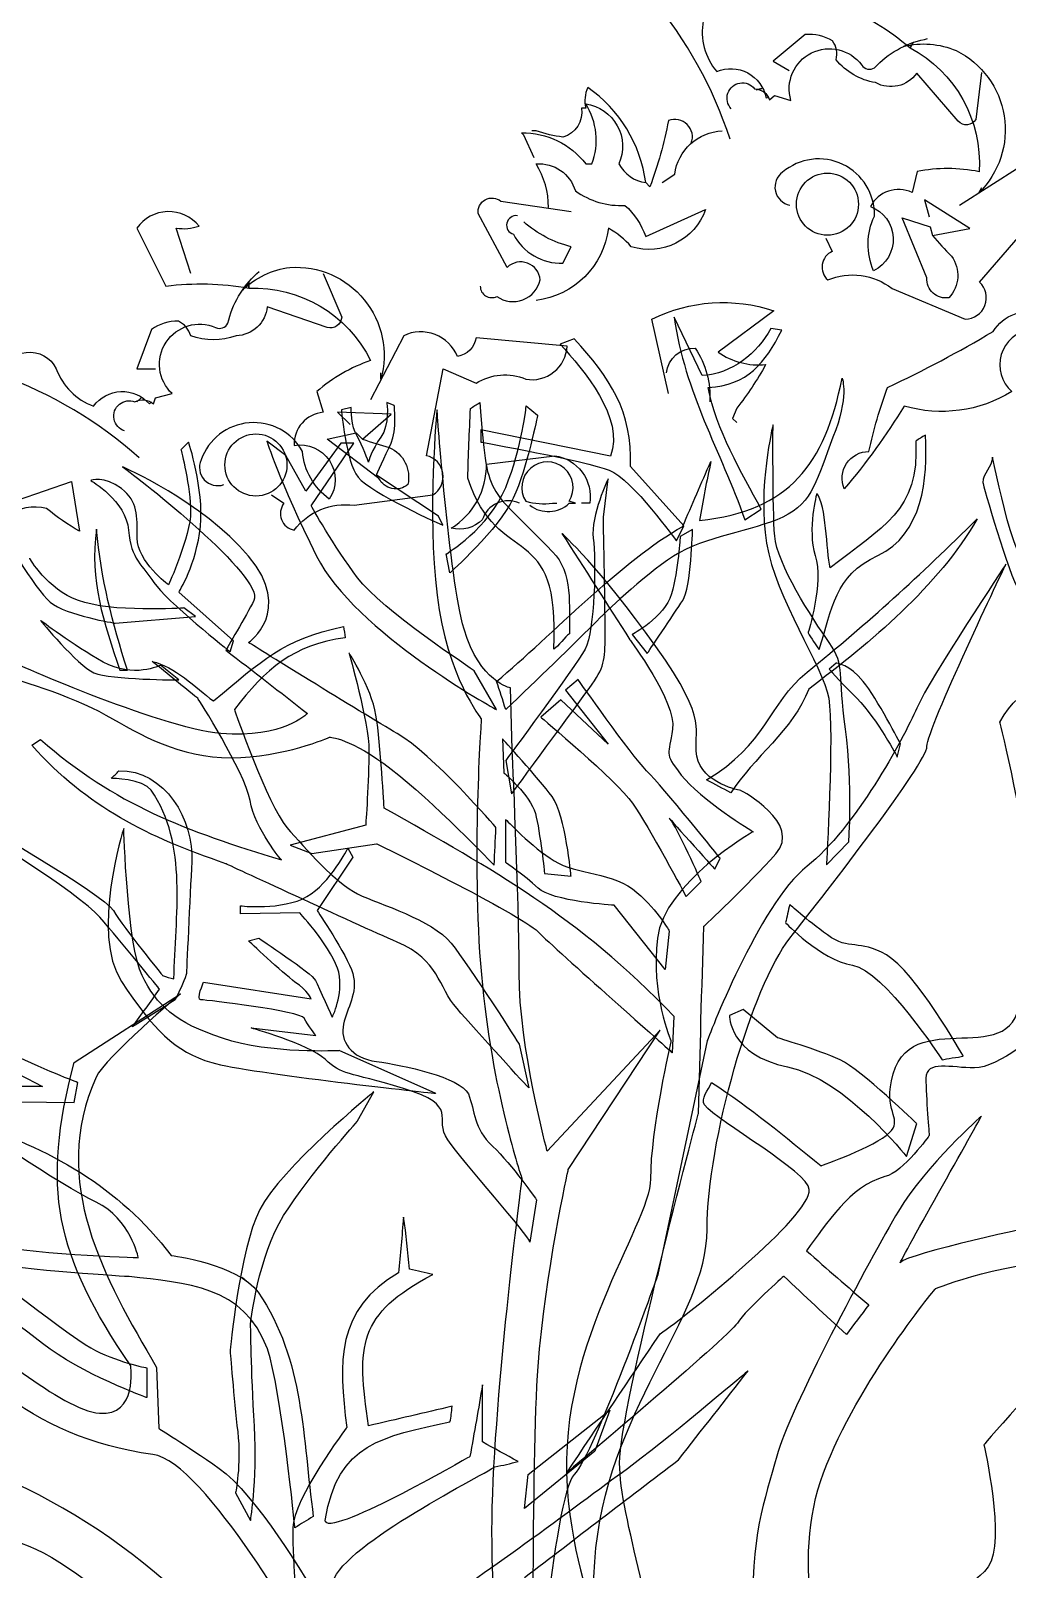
# Model space of a CAD drawing. Header units: millimetres. Extents: x 3633 to 4629, y 3430 to 3787.
# Drawn here: x 3865.04 to 3868.57, y 3467.86 to 3473.42 of the extents above; entities that cross this region are included whole.
import ezdxf

# ---------------------------------------------------------------- set-up
doc = ezdxf.new("R2010")
doc.units = ezdxf.units.MM

# ---------------------------------------------------------------- blocks, each defined once
blk = doc.blocks.new('*U290')
at = {"color": 0}
for points in [[(552.5, 2442.6), (564.2, 2495.3, 0.123093), (587.6, 2484.4, 0.499542), (525.8, 2517.7), (521.2, 2444.6, -0.074951), (600.8, 2395.6, -0.294968), (678.9, 2255.5, 0.096375), (608.8, 2255.7), (603.1, 2232, 0.398468), (556, 2216.1, -0.659393), (559.7, 2143.6, -0.217575), (560.5, 2205.3, 0.649521), (456.8, 2254.9, 0.661377), (464.9, 2217.7)], [(397.3, 2292.2, 0.094757), (308.9, 2451.8, -0.699951), (367, 2426.1, 0.222214), (382.2, 2368.6, -0.480621), (438, 2338.8), (441.2, 2339.7)], [(398.5, 2326.7, -1.044418), (425, 2349.1, -0.323349), (442, 2336.5), (447.6, 2341.4), (466.1, 2336, -0.840088), (546.2, 2376, 0.4142), (560.7, 2373, -0.154678), (617.2, 2405), (620.4, 2405.9)], [(681.8, 2367.4), (675.3, 2314.4, -0.489075), (655.3, 2312.5), (608.5, 2366.8, -0.380188), (561.7, 2356.1, -0.181808), (517.2, 2382, 0.224854), (513.3, 2403.2, 0.162277), (482.3, 2410.4), (445.9, 2380.2), (464, 2369.7)], [(604.4, 2401.6), (600.8, 2395.6), (604.4, 2401.6), (593.6, 2397.1, -0.162277), (653, 2392.3, -0.516235), (678.5, 2231.4), (682, 2237.5)], [(175.7, 2271.2), (164, 2296.9), (161.6, 2299.3, -0.240921), (234.1, 2264.2), (241.1, 2264.2, 0.236053), (234.1, 2332, -0.5), (271.5, 2264.2, 0.236053), (301.9, 2243.1, 0.211075), (236.4, 2350.7, 0.162277), (234.1, 2327.3), (229.4, 2327.3, -0.383194), (208.4, 2294.6, -0.056625), (178, 2301.6), (173.3, 2301.6)], [(353.4, 2287.6, 0.651581), (327.6, 2313.3, -0.045349), (306.6, 2238.5), (301.9, 2243.1)], [(844.4, 1978.9), (736.8, 2077.1, 0.636124), (715.8, 2007, -0.212875), (594.2, 1990.6, -0.040161), (526.4, 1897.1, -0.538727), (554.4, 1939.2, -0.038391), (575.5, 2011.7, 0.023422), (694.7, 2074.8, -0.778931), (783.6, 2046.7), (816.3, 2016.3, -0.14267), (821, 2147.3), (844.4, 2137.9), (778.9, 2196.4, -0.349304), (821, 2219.8), (809.3, 2268.9), (912.2, 2245.5, -0.186783), (954.3, 2264.2), (923.9, 2325), (888.8, 2318), (874.8, 2259.5)], [(320.6, 2243.1), (334.7, 2252.5, -0.365204), (388.4, 2301.6)], [(192, 2215.1, 0.143021), (178, 2264.2, -0.358047), (222.4, 2233.8, 0.172546), (278.5, 2217.4, -0.123093), (301.9, 2182.4), (369.7, 2212.8, -0.40274), (285.6, 2170.7, 0.082748), (259.8, 2191.7, -0.343094), (178, 2109.9)], [(505.5, 2180.5), (512.9, 2165.4, 0.54657), (507.8, 2133.2, -0.272095), (580.5, 2123.4), (663.2, 2088.8, 0.677032), (679.4, 2130.8), (745, 2206.2), (769.1, 2173.3, -0.248367), (819.9, 2149.1, 0.452606), (879.2, 2157.9), (795, 2217.7, -0.333328), (766.2, 2210.1, 0.430618), (725.4, 2260.9), (656.6, 2217.1)], [(114.9, 2126.2, 0.566177), (133.6, 2114.5, 0.534058), (182.7, 2133.3, 0.630219), (145.3, 2147.3), (112.5, 2208.1, -0.679398), (138.2, 2222.1), (217.7, 2210.4)], [(-212.5, 2140.3), (-228.9, 2191.7, 0.123093), (-203.1, 2194, 0.499542), (-273.3, 2191.7), (-240.6, 2126.2, -0.074951), (-147, 2123.9, -0.294968), (-9.1, 2042.1, 0.096375), (-69.9, 2007), (-62.8, 1983.6, 0.398468), (-95.6, 1946.2, -0.659393), (-55.8, 1885.4, -0.217575), (-86.2, 1939.2, 0.649521), (-200.8, 1929.8, 0.661377), (-175.1, 1901.8)], [(156.9, 2205.7, 0.926025), (152.3, 2184.7, 0.286789), (208.4, 2152), (217.7, 2170.7, -0.120178), (164, 2198.7)], [(626.2, 2183.4, 0.021729), (647.8, 2160, -0.356949), (644.8, 2113, -0.482147), (620, 2135.6), (591.8, 2203.4), (623.6, 2193), (626.2, 2183.4)], [(-287.3, 1962.6, -1.044418), (-275.6, 1995.3, -0.323349), (-254.6, 1993), (-252.2, 2000), (-233.5, 2004.6, -0.840088), (-184.4, 2079.5, 0.4142), (-170.4, 2084.1, -0.154678), (-137.7, 2140.3), (-135.3, 2142.6)], [(-62.8, 2140.3), (-41.8, 2091.2, -0.489075), (-58.2, 2079.5), (-126, 2102.9, -0.380188), (-161.1, 2070.1, -0.181808), (-212.5, 2070.1, 0.224854), (-226.5, 2086.5, 0.162277), (-256.9, 2077.1), (-273.3, 2032.7), (-252.2, 2032.7)], [(-147, 2130.9), (-147, 2123.9), (-147, 2130.9), (-154, 2121.6, -0.162277), (-100.3, 2147.3, -0.516235), (2.6, 2021), (2.6, 2028)], [(327.6, 2004.6), (308.9, 2088.8, -0.198578), (446.9, 2098.2), (383.8, 2051.4, 0.173447), (437.5, 2037.4, -0.044205), (404.8, 1988.3), (400.1, 1976.6), (404.8, 1971.9)], [(-121.3, 1890.1), (-107.3, 1880.7, 0.54657), (-95.6, 1850.3, -0.272095), (-27.8, 1878.4), (61.1, 1890.1, 0.677032), (54.1, 1934.5), (72.8, 2032.7), (110.2, 2016.3, -0.248367), (166.3, 2021, 0.452606), (213.1, 2058.4), (110.2, 2067.8, -0.333328), (89.1, 2046.7, 0.430618), (28.3, 2070.1), (-9.1, 1997.6)], [(325.3, 2028, -0.388977), (358, 2056.1, -0.162277), (374.4, 1995.3)], [(-270.9, 1932.2, 0.094757), (-427.6, 2025.7, -0.699951), (-364.5, 2032.7, 0.222214), (-322.4, 1990.6, -0.480621), (-259.3, 1993), (-256.9, 1995.3)], [(-18.4, 1953.2, 0.021729), (12, 1943.9, -0.356949), (33, 1901.8, -0.482147), (0.3, 1908.8), (-58.2, 1953.2), (-25.4, 1960.2), (-18.4, 1953.2)], [(-632.7, 1662), (-679.5, 1685.4, -0.357925), (-607, 1750.9, -0.02861), (-548.6, 1846.7, -0.284912), (-459.7, 1858.4, -0.072906), (-459.7, 1923.9, -0.350769), (-434, 1933.2), (-408.3, 1884.1), (-347.5, 1905.2), (-338.1, 1849.1, -0.042465), (-375.5, 1874.8, 0.482147), (-441, 1825.7), (-452.7, 1814)], [(159.3, 1880.7, 0.453766), (117.2, 1862, -0.265564), (82.1, 1852.7, 0.264557), (121.9, 1925.1), (199, 1934.5, -0.415939), (238.8, 1880.7), (229.4, 1880.7)], [(171, 1878.4, 0.366302), (215.4, 1880.7), (222.4, 1880.7), (215.4, 1883.1, 1.810471), (166.3, 1883.1, 0.099014), (196.7, 1880.7), (201.4, 1880.7)]]:
    blk.add_lwpolyline(points, format="xyb", dxfattribs=at)
for points in [[(433.4, 2349.6), (427, 2347.9), (433.4, 2349.6)], [(626.2, 2183.4), (668.6, 2191.2), (617.2, 2223.8), (622.3, 2204.6)], [(-268.6, 2000), (-273.3, 1995.3), (-268.6, 2000)], [(-18.4, 1953.2), (14.3, 1981.3), (-46.5, 1983.6), (-32.4, 1969.6)]]:
    blk.add_lwpolyline(points, dxfattribs=at)
for centre in [(507.4, 2218.7), (-138.8, 1924)]:
    blk.add_circle(centre, 35.1, dxfattribs=at)
for points in [[(365.9, 2025), (365.9, 2025), (334.1, 2091), (334.1, 2091)], [(334.1, 2091), (346.4, 2005.5), (386.1, 1940.7), (414.2, 1861.9)], [(443.5, 2078.2), (428.2, 2050.1), (399.5, 2026.9), (365.9, 2025)], [(372.6, 2011.6), (417.2, 2014), (436.8, 2039.1), (455.7, 2076.3)], [(455.7, 2076.3), (455.7, 2076.3), (443.5, 2078.2), (443.5, 2078.2)], [(221.1, 2066.6), (221.1, 2066.6), (205.3, 2060.5), (205.3, 2060.5)], [(205.3, 2060.5), (231.5, 2031.1), (278.6, 1977.4), (262.1, 1934)], [(284.7, 1922.4), (287.1, 1984.7), (261.5, 2022.6), (221.1, 2066.6)], [(362.9, 1861.3), (465.5, 1872.3), (504, 1924.9), (524.1, 2022)], [(524.1, 2022), (524.1, 2022), (532.1, 2000.6), (513.7, 1955.4)], [(432.5, 1874.1), (410.5, 1914.5), (381.2, 1965.2), (372.6, 2011.6)], [(-31.2, 1989), (-31.2, 1989), (-42.1, 1986.5), (-42.1, 1986.5)], [(-42.1, 1986.5), (-42.1, 1986.5), (-37.3, 1927.9), (-23.2, 1910.2)], [(-24.4, 1956.6), (-31.2, 1967), (-31.2, 1989), (-31.2, 1989)], [(17.7, 1991.4), (17.7, 1991.4), (9.2, 1994.5), (9.2, 1994.5)], [(14.1, 1948.7), (20.8, 1963.3), (17.7, 1991.4), (17.7, 1991.4)], [(96.5, 1738.5), (79.4, 1798.4), (66, 1986.5), (66, 1986.5)], [(100.8, 1909), (101.4, 1935.2), (102.6, 1961.5), (103.8, 1987.8)], [(103.8, 1987.8), (106.9, 1990.2), (110.6, 1992), (114.2, 1994.5)], [(114.2, 1994.5), (123.4, 1882.1), (121, 1904.1), (196.7, 1825.9)], [(143.6, 1898.6), (162.5, 1945), (166.8, 1990.8), (166.8, 1990.8)], [(166.8, 1990.8), (166.8, 1990.8), (179.6, 1980.4), (179.6, 1980.4)], [(447.8, 1843.6), (445.3, 1875.4), (445.9, 1969.4), (445.9, 1969.4)], [(-215, 1949.9), (-215, 1949.9), (-223.6, 1941.3), (-223.6, 1941.3)], [(-105.1, 1934.6), (-105.1, 1934.6), (-126.5, 1951.1), (-126.5, 1951.1)], [(-126.5, 1951.1), (-126.5, 1951.1), (-113, 1907.7), (-70.3, 1821)], [(-42.8, 1948.7), (-42.8, 1948.7), (-82.5, 1894.3), (-82.5, 1894.3)], [(-76.4, 1877.8), (-76.4, 1877.8), (-28.1, 1948.7), (-28.1, 1948.7)], [(-28.1, 1948.7), (-28.1, 1948.7), (-42.8, 1948.7), (-42.8, 1948.7)], [(-11.6, 1927.3), (-11.6, 1927.3), (-18.3, 1946.2), (-24.4, 1956.6)], [(-2.4, 1912.6), (-2.4, 1912.6), (7.3, 1934.6), (14.1, 1948.7)], [(115.5, 1963.9), (115.5, 1963.9), (115.5, 1949.9), (115.5, 1949.9)], [(262.1, 1934), (262.1, 1934), (115.5, 1963.9), (115.5, 1963.9)], [(513.7, 1955.4), (495.4, 1909.6), (492.4, 1881.5), (456.9, 1865)], [(607.2, 1951.1), (612.1, 1871.7), (569.3, 1854.6), (510.7, 1807.6)], [(564.4, 1821.6), (615.1, 1845.4), (621.3, 1909), (618.2, 1957.8)], [(618.2, 1957.8), (613.9, 1955.4), (610.9, 1953), (607.2, 1951.1)], [(-82.5, 1894.3), (-82.5, 1894.3), (-105.1, 1934.6), (-105.1, 1934.6)], [(693.9, 1932.8), (693.9, 1921.2), (683, 1914.5), (683, 1904.1)], [(776.4, 1764.2), (717.8, 1789.2), (708, 1877.8), (693.9, 1932.8)], [(-289.6, 1921.8), (-270, 1908.4), (-128.3, 1796.6), (-141.1, 1770.9)], [(-147.2, 1821), (-199.8, 1883.3), (-289.6, 1921.8), (-289.6, 1921.8)], [(67.8, 1866.2), (67.8, 1866.2), (-2.4, 1912.6), (-2.4, 1912.6)], [(345.1, 1855.2), (345.1, 1855.2), (284.7, 1922.4), (284.7, 1922.4)], [(343.9, 1854.6), (354.3, 1879), (364.7, 1903.5), (375.7, 1927.9)], [(375.7, 1927.9), (370.8, 1905.9), (366.5, 1883.3), (362.9, 1861.3)], [(-290.8, 1897.4), (-310.3, 1912), (-325.6, 1906.5), (-325.6, 1906.5)], [(-23.2, 1910.2), (-8.6, 1891.9), (72.7, 1855.8), (72.7, 1855.8)], [(76.4, 1823.4), (76.4, 1823.4), (125.2, 1852.8), (143.6, 1898.6)], [(197.9, 1715.9), (205.9, 1863.8), (135.6, 1804.5), (100.8, 1909)], [(259.6, 1908.4), (259.6, 1908.4), (239.5, 1866.8), (242.5, 1841.2)], [(254.1, 1865), (254.1, 1865), (259.6, 1908.4), (259.6, 1908.4)], [(683, 1904.1), (683, 1904.1), (712.9, 1797.2), (723.9, 1783.1)], [(495.4, 1891.9), (495.4, 1891.9), (484.4, 1851.5), (493.6, 1821.6)], [(510.7, 1807.6), (505.8, 1827.7), (506.4, 1879), (495.4, 1891.9)], [(-23.8, 1796.6), (-50.7, 1832), (-76.4, 1877.8), (-76.4, 1877.8)], [(72.7, 1855.8), (72.7, 1855.8), (67.8, 1866.2), (67.8, 1866.2)], [(414.2, 1861.9), (414.2, 1861.9), (432.5, 1874.1), (432.5, 1874.1)], [(484.4, 1689.7), (554.1, 1746.5), (611.5, 1798.4), (676.8, 1863.2)], [(676.8, 1863.2), (632.3, 1786.2), (556.5, 1723.9), (486.3, 1670.7)], [(-427.6, 1850.3), (-427.6, 1850.3), (-389.1, 1783.7), (-371.4, 1769.1)], [(-318.9, 1851.5), (-327.4, 1793.5), (-310.9, 1746.5), (-292.6, 1692.1)], [(-284.1, 1692.1), (-301.2, 1745.9), (-314, 1795.3), (-318.9, 1851.5)], [(133.2, 1679.3), (195.5, 1731.2), (276.1, 1817.3), (343.9, 1854.6)], [(207.1, 1846.7), (232.7, 1807), (258.4, 1766.6), (284.1, 1726.3)], [(336.6, 1838.1), (336.6, 1838.1), (345.1, 1855.2), (345.1, 1855.2)], [(354.9, 1850.9), (354.9, 1850.9), (340.9, 1843), (340.9, 1843)], [(343.9, 1770.9), (353.1, 1785), (354.9, 1850.9), (354.9, 1850.9)], [(509.5, 1723.3), (489.9, 1750.8), (450.2, 1812.5), (447.8, 1843.6)], [(196.7, 1825.9), (219.3, 1803.3), (215.6, 1763.6), (215.6, 1733)], [(242.5, 1841.2), (246.2, 1816.7), (244.3, 1736.7), (233.4, 1715.9)], [(340.9, 1843), (340.9, 1843), (339, 1805.7), (331.1, 1778.2)], [(-339.6, 1770.9), (-375.1, 1783.7), (-394.6, 1818.6), (-394.6, 1818.6)], [(-147.2, 1723.3), (-147.2, 1723.3), (-95.3, 1758.7), (-147.2, 1821)], [(-70.3, 1821), (-26.9, 1734.9), (133.2, 1647.5), (133.2, 1647.5)], [(80.6, 1802.1), (80.6, 1802.1), (76.4, 1823.4), (76.4, 1823.4)], [(493.6, 1821.6), (503.4, 1791.1), (485.6, 1734.3), (485.6, 1734.3)], [(497.9, 1715.3), (513.7, 1762.4), (514.4, 1798.4), (564.4, 1821.6)], [(709.2, 1811.8), (709.2, 1811.8), (624.3, 1684.2), (608.4, 1649.3)], [(-254.1, 1791.1), (-241.3, 1771.5), (-168, 1712.9), (-168, 1712.9)], [(108.1, 1691.5), (108.1, 1691.5), (3.1, 1760.5), (-23.8, 1796.6)], [(-164.3, 1725.1), (-164.3, 1725.1), (-226, 1780.1), (-226, 1780.1)], [(331.1, 1778.2), (323.2, 1751.4), (286.5, 1732.4), (286.5, 1732.4)], [(-371.4, 1769.1), (-353.1, 1753.8), (-298.1, 1745.3), (-298.1, 1745.3)], [(-220.5, 1762.4), (-220.5, 1762.4), (-303.6, 1756.9), (-339.6, 1770.9)], [(-207.1, 1752.6), (-207.1, 1752.6), (-220.5, 1762.4), (-220.5, 1762.4)], [(-141.1, 1770.9), (-149.1, 1754.4), (-172.9, 1714.7), (-172.9, 1714.7)], [(303.6, 1711), (303.6, 1711), (334.1, 1756.3), (343.9, 1770.9)], [(-382.4, 1748.3), (-382.4, 1748.3), (-340.9, 1697.6), (-321.9, 1689.1)], [(-298.1, 1745.3), (-298.1, 1745.3), (-207.1, 1752.6), (-207.1, 1752.6)], [(-186.9, 1657.3), (-130.7, 1703.7), (-110, 1725.7), (-39.7, 1741.6)], [(-39.7, 1741.6), (-39.1, 1737.3), (-38.5, 1733), (-37.9, 1728.8)], [(251.7, 1752.6), (216.2, 1717.2), (180.2, 1682.3), (143.6, 1647.5)], [(-168, 1712.9), (-168, 1712.9), (-164.3, 1725.1), (-164.3, 1725.1)], [(-37.9, 1728.8), (-95.9, 1720.8), (-128.3, 1693.9), (-163.1, 1647.5)], [(20.8, 1620.6), (-18.3, 1643.2), (-147.2, 1723.3), (-147.2, 1723.3)], [(149.1, 1672), (149.1, 1672), (114.8, 1678.1), (96.5, 1738.5)], [(215.6, 1733), (210.8, 1730.6), (203.4, 1718.4), (197.9, 1715.9)], [(284.1, 1726.3), (284.1, 1726.3), (336.6, 1656.1), (332.3, 1625.5)], [(286.5, 1732.4), (286.5, 1732.4), (303.6, 1711), (303.6, 1711)], [(485.6, 1734.3), (488.7, 1728.8), (494.8, 1720.2), (497.9, 1715.3)], [(527.8, 1625.5), (518.6, 1689.7), (528.4, 1695.2), (509.5, 1723.3)], [(-172.9, 1714.7), (-141.7, 1690.9), (-111.2, 1667.1), (-80.6, 1643.2)], [(-3.1, 1641.4), (-8.6, 1673.2), (-33.6, 1711.7), (-33.6, 1711.7)], [(233.4, 1715.9), (221.7, 1694.6), (143.6, 1590.1), (143.6, 1590.1)], [(-321.9, 1689.1), (-302.4, 1681.1), (-226, 1681.1), (-226, 1681.1)], [(-292.6, 1692.1), (-289.6, 1692.1), (-286.5, 1692.1), (-284.1, 1692.1)], [(-256, 1701.9), (-230.9, 1696.4), (-207.1, 1672.6), (-186.9, 1657.3)], [(-204.6, 1660.3), (-221.7, 1673.8), (-238.2, 1687.8), (-256, 1701.9)], [(-226, 1681.1), (-226, 1681.1), (-246.8, 1697.6), (-246.8, 1697.6)], [(133.2, 1647.5), (133.2, 1647.5), (108.1, 1691.5), (108.1, 1691.5)], [(370.8, 1568.1), (438, 1607.8), (441, 1654.2), (484.4, 1689.7)], [(517.4, 1700.1), (517.4, 1700.1), (509.5, 1693.3), (509.5, 1693.3)], [(548, 1679.3), (532.7, 1698.8), (517.4, 1700.1), (517.4, 1700.1)], [(702.5, 1633.5), (726.3, 1678.7), (764.2, 1679.3), (811.2, 1697)], [(143.6, 1647.5), (140.5, 1658.5), (136.8, 1668.9), (133.2, 1679.3)], [(150.9, 1602.3), (150.9, 1602.3), (149.1, 1672), (149.1, 1672)], [(150.3, 1552.2), (150.3, 1552.2), (226.6, 1655.5), (241.3, 1676.2)], [(225.4, 1681.7), (225.4, 1681.7), (211.4, 1669.5), (211.4, 1669.5)], [(211.4, 1669.5), (211.4, 1669.5), (259.6, 1608.4), (259.6, 1608.4)], [(486.3, 1670.7), (469.1, 1624.9), (423.3, 1593.1), (398.3, 1553.4)], [(590.1, 1609), (590.1, 1609), (563.2, 1660.3), (548, 1679.3)], [(-145.4, 1544.9), (-152.1, 1578.5), (-204.6, 1660.3), (-204.6, 1660.3)], [(205.9, 1658.5), (205.9, 1658.5), (183.3, 1639), (183.3, 1639)], [(259.6, 1608.4), (259.6, 1608.4), (205.9, 1658.5), (205.9, 1658.5)], [(508.9, 1660.3), (515, 1622.5), (506.4, 1472.2), (506.4, 1472.2)], [(-163.1, 1647.5), (-163.1, 1647.5), (-125.8, 1540), (-103.8, 1514.3)], [(6.1, 1536.3), (6.1, 1536.3), (2.4, 1608.4), (-3.1, 1641.4)], [(183.3, 1639), (183.3, 1639), (268.8, 1567.5), (287.1, 1541.8)], [(608.4, 1649.3), (593.2, 1613.9), (538.2, 1513.1), (484.4, 1470.4)], [(132.6, 1514.3), (132.6, 1514.3), (60.5, 1598), (20.8, 1620.6)], [(332.3, 1625.5), (328.6, 1595), (321.3, 1600.5), (342.1, 1573.6)], [(531.5, 1497.9), (531.5, 1497.9), (536.3, 1560.8), (527.8, 1625.5)], [(-392.2, 1607.2), (-392.2, 1607.2), (-382.4, 1613.9), (-382.4, 1613.9)], [(-172.9, 1473.4), (-260.8, 1503.4), (-329.3, 1536.9), (-392.2, 1607.2)], [(-382.4, 1613.9), (-298.7, 1540), (-216.9, 1510.1), (-110, 1477.7)], [(-55.6, 1616.4), (-55.6, 1616.4), (-31.8, 1615.8), (14.1, 1580.3)], [(139.9, 1614.5), (139.9, 1614.5), (141.7, 1576), (141.7, 1576)], [(196.1, 1549.2), (180.8, 1569.9), (139.9, 1614.5), (139.9, 1614.5)], [(586.4, 1593.8), (586.4, 1593.8), (590.1, 1609), (590.1, 1609)], [(143.6, 1590.1), (143.6, 1590.1), (150.3, 1552.2), (150.3, 1552.2)], [(409.9, 1555.9), (409.9, 1555.9), (365.3, 1563.8), (359.8, 1595)], [(-302.4, 1569.9), (-299.3, 1572.4), (-296.3, 1575.4), (-293.8, 1578.5)], [(-257.2, 1556.5), (-266.3, 1569.3), (-302.4, 1569.9), (-302.4, 1569.9)], [(-293.8, 1578.5), (-241.9, 1579.7), (-208.3, 1522.3), (-211.4, 1475.3)], [(14.1, 1580.3), (59.9, 1545.5), (130.7, 1471.6), (130.7, 1471.6)], [(141.7, 1576), (141.7, 1576), (171, 1551), (177.2, 1530.2)], [(342.1, 1573.6), (363.5, 1546.1), (423.3, 1509.5), (423.3, 1509.5)], [(398.3, 1553.4), (389.1, 1558.3), (380, 1563.2), (370.8, 1568.1)], [(-665.2, 1563.2), (-607.2, 1348.8), (-572.4, 1320.1), (-380, 1221.7)], [(-231.5, 1343.3), (-230.3, 1412.9), (-215, 1496), (-257.2, 1556.5)], [(217.5, 1459.4), (217.5, 1459.4), (211.4, 1527.8), (196.1, 1549.2)], [(449, 1484.4), (479.5, 1519.2), (409.9, 1555.9), (409.9, 1555.9)], [(-110, 1477.7), (-110, 1477.7), (-139.3, 1511.3), (-145.4, 1544.9)], [(334.1, 1300.5), (223.6, 1416), (131.3, 1464.9), (6.1, 1536.3)], [(177.2, 1530.2), (182.7, 1508.8), (187.5, 1462.4), (187.5, 1462.4)], [(287.1, 1541.8), (305.4, 1515.6), (347.6, 1436.2), (347.6, 1436.2)], [(329.3, 1524.1), (321.3, 1532.7), (380, 1467.3), (380, 1467.3)], [(-452.7, 1519.8), (-452.7, 1519.8), (-312.8, 1439.8), (-299.9, 1420.3)], [(-288.3, 1513.1), (-288.3, 1513.1), (-326.2, 1394.6), (-290.8, 1340.2)], [(-267.6, 1347), (-284.1, 1380), (-288.3, 1513.1), (-288.3, 1513.1)], [(-103.8, 1514.3), (-81.9, 1489.3), (-48.9, 1452), (-23.8, 1439.2)], [(-14.7, 1516.8), (-14.7, 1516.8), (-100.2, 1494.2), (-100.2, 1494.2)], [(130.7, 1471.6), (131.3, 1485.6), (131.9, 1499.7), (132.6, 1514.3)], [(143.6, 1474.6), (143.6, 1474.6), (143.6, 1523.5), (143.6, 1523.5)], [(143.6, 1523.5), (143.6, 1523.5), (173.5, 1491.7), (198.5, 1476.5)], [(364.7, 1453.3), (364.7, 1453.3), (337.2, 1515), (329.3, 1524.1)], [(-75.7, 1485), (-75.7, 1485), (-2.4, 1496), (-2.4, 1496)], [(423.3, 1509.5), (423.3, 1509.5), (322.5, 1451.4), (315.2, 1389.1)], [(506.4, 1472.2), (506.4, 1472.2), (531.5, 1497.9), (531.5, 1497.9)], [(-100.2, 1494.2), (-100.2, 1494.2), (-75.7, 1485), (-75.7, 1485)], [(-81.2, 1436.2), (-54.4, 1451.4), (-34.8, 1491.1), (-34.8, 1491.1)], [(-29.3, 1480.7), (-29.3, 1480.7), (-69.6, 1420.3), (-69.6, 1420.3)], [(-34.8, 1491.1), (-34.8, 1491.1), (-29.3, 1480.7), (-29.3, 1480.7)], [(367.7, 1402.6), (367.7, 1402.6), (417.8, 1449.6), (449, 1484.4)], [(380, 1467.3), (380, 1467.3), (386.1, 1479.5), (386.1, 1479.5)], [(-211.4, 1475.3), (-213.2, 1438.6), (-217.5, 1348.2), (-217.5, 1348.2)], [(20.8, 1384.8), (-26.9, 1405.6), (-172.9, 1473.4), (-172.9, 1473.4)], [(180.2, 1445.9), (164.3, 1460.6), (143.6, 1474.6), (143.6, 1474.6)], [(187.5, 1462.4), (187.5, 1462.4), (217.5, 1459.4), (217.5, 1459.4)], [(198.5, 1476.5), (223, 1461.2), (266.3, 1463.6), (292, 1441)], [(484.4, 1470.4), (430.1, 1428.2), (371.4, 1273.1), (371.4, 1273.1)], [(266.3, 1426.4), (266.3, 1426.4), (195.5, 1430.7), (180.2, 1445.9)], [(347.6, 1436.2), (347.6, 1436.2), (364.7, 1453.3), (364.7, 1453.3)], [(-156.4, 1425.8), (-156.4, 1425.8), (-108.7, 1420.3), (-81.2, 1436.2)], [(-23.8, 1439.2), (1.8, 1427), (59.9, 1410.5), (81.9, 1383.6)], [(323.8, 1353.7), (323.8, 1353.7), (266.3, 1426.4), (266.3, 1426.4)], [(292, 1441), (317, 1419.1), (328.6, 1397.1), (328.6, 1397.1)], [(464.9, 1427), (463, 1420.3), (461.8, 1412.9), (460, 1406.8)], [(507.6, 1392.8), (483.2, 1410.5), (464.9, 1427), (464.9, 1427)], [(-299.9, 1420.3), (-287.7, 1400.1), (-244.3, 1347), (-244.3, 1347)], [(-156.4, 1416.6), (-156.4, 1416.6), (-156.4, 1425.8), (-156.4, 1425.8)], [(-89.2, 1417.8), (-89.2, 1417.8), (-156.4, 1416.6), (-156.4, 1416.6)], [(-45.2, 1350.6), (-50.7, 1375.7), (-89.2, 1417.8), (-89.2, 1417.8)], [(-69.6, 1420.3), (-69.6, 1420.3), (-36, 1370.8), (-29.3, 1349.4)], [(328.6, 1397.1), (328.6, 1397.1), (323.8, 1353.7), (323.8, 1353.7)], [(361.6, 1191.2), (363.5, 1261.4), (365.3, 1331.7), (367.7, 1402.6)], [(460, 1406.8), (460, 1406.8), (499.1, 1365.3), (535.7, 1358.6)], [(574.2, 1370.2), (542.5, 1388.5), (532.7, 1374.5), (507.6, 1392.8)], [(-147.2, 1386.1), (-147.2, 1386.1), (-135.6, 1389.1), (-135.6, 1389.1)], [(-94.7, 1339.6), (-108.7, 1350), (-147.2, 1386.1), (-147.2, 1386.1)], [(88.6, 1309.7), (66.6, 1334.8), (69, 1364.1), (20.8, 1384.8)], [(81.9, 1383.6), (103.8, 1356.1), (158.8, 1269.4), (158.8, 1269.4)], [(315.2, 1389.1), (307.3, 1327.4), (330.5, 1273.1), (330.5, 1273.1)], [(535.7, 1358.6), (571.8, 1352.5), (637.1, 1251.7), (637.1, 1251.7)], [(661, 1255.9), (661, 1255.9), (606, 1352.5), (574.2, 1370.2)], [(-290.8, 1340.2), (-255.3, 1286.5), (-230.3, 1260.8), (-188.8, 1248.6)], [(-176.5, 1276.1), (-230.3, 1293.8), (-251.1, 1313.4), (-267.6, 1347)], [(-244.3, 1347), (-240.1, 1345.1), (-235.8, 1344.5), (-231.5, 1343.3)], [(-217.5, 1348.2), (-221.1, 1338.4), (-225.4, 1328.6), (-230.3, 1319.5)], [(-197.9, 1339.6), (-197.9, 1339.6), (-76.4, 1320.7), (-76.4, 1320.7)], [(-76.4, 1320.7), (-76.4, 1320.7), (-80, 1329.9), (-94.7, 1339.6)], [(-52.5, 1299.9), (-52.5, 1299.9), (-39.7, 1325), (-45.2, 1350.6)], [(-29.3, 1349.4), (-23.2, 1326.8), (-36, 1310.3), (-39.7, 1292)], [(-344.5, 1248.6), (-344.5, 1248.6), (-224.2, 1326.2), (-224.2, 1326.2)], [(-224.2, 1326.2), (-224.2, 1326.2), (-309.1, 1254.7), (-319.5, 1232.1)], [(-278.6, 1288.9), (-268.2, 1303), (-257.8, 1317), (-248, 1331.7)], [(-230.3, 1319.5), (-246.2, 1309.1), (-262.1, 1298.7), (-278.6, 1288.9)], [(169.8, 1219.9), (169.8, 1219.9), (110, 1284.7), (88.6, 1309.7)], [(412.3, 1308.5), (412.3, 1308.5), (396.5, 1301.8), (396.5, 1301.8)], [(450.8, 1276.7), (450.8, 1276.7), (412.3, 1308.5), (412.3, 1308.5)], [(-144.2, 1287.7), (-144.2, 1287.7), (-70.9, 1279.2), (-70.9, 1279.2)], [(-60.5, 1252.3), (-80, 1270), (-144.2, 1287.7), (-144.2, 1287.7)], [(-70.9, 1279.2), (-70.9, 1279.2), (-80, 1290.8), (-84.3, 1298.7)], [(-39.7, 1292), (-44, 1273.7), (-31.8, 1253.5), (-2.4, 1249.8)], [(332.3, 1259.6), (332.3, 1259.6), (334.1, 1300.5), (334.1, 1300.5)], [(396.5, 1301.8), (396.5, 1301.8), (396.5, 1257.2), (462.4, 1243.7)], [(-44.6, 1262.1), (-44.6, 1262.1), (-122.2, 1257.8), (-176.5, 1276.1)], [(158.8, 1269.4), (158.8, 1269.4), (169.8, 1219.9), (169.8, 1219.9)], [(318.3, 1285.3), (318.3, 1285.3), (190.6, 1148.4), (190.6, 1148.4)], [(214.4, 1127.7), (214.4, 1127.7), (318.3, 1285.3), (318.3, 1285.3)], [(371.4, 1273.1), (371.4, 1273.1), (315.8, 1009.2), (315.8, 1009.2)], [(521.7, 1251.7), (496, 1263.3), (450.8, 1276.7), (450.8, 1276.7)], [(28.1, 1219.3), (-36, 1238.8), (-41.5, 1234), (-60.5, 1252.3)], [(64.8, 1213.8), (64.8, 1213.8), (-44.6, 1262.1), (-44.6, 1262.1)], [(637.1, 1251.7), (641.4, 1252.9), (655.5, 1254.7), (661, 1255.9)], [(-280.4, 905.9), (-366.5, 1032.4), (-381.2, 1106.3), (-344.5, 1248.6)], [(-188.8, 1248.6), (-146.6, 1236.4), (64.8, 1213.8), (64.8, 1213.8)], [(-2.4, 1249.8), (27.5, 1245.6), (92.2, 1232.1), (101.4, 1213.2)], [(462.4, 1243.7), (527.8, 1230.3), (596.8, 1142.3), (596.8, 1142.3)], [(608.4, 1179.6), (608.4, 1179.6), (546.1, 1240.1), (521.7, 1251.7)], [(-380, 1221.7), (-380, 1221.7), (-529.6, 1221.7), (-529.6, 1221.7)], [(-319.5, 1232.1), (-372.6, 1114.2), (-310.3, 1004.9), (-251.1, 904.1)], [(-344.5, 1203.4), (-344.5, 1203.4), (-340.3, 1226), (-340.3, 1226)], [(78.2, 1161.3), (61.1, 1185.7), (93.5, 1199.7), (28.1, 1219.3)], [(368.4, 1201), (363.5, 1207.7), (373.2, 1217.5), (376.3, 1226)], [(376.3, 1226), (420.3, 1197.9), (459.4, 1164.9), (500.3, 1131.9)], [(577.3, 1169.2), (593.2, 1184.5), (572.4, 1190), (579.7, 1227.8)], [(-500.9, 1205.2), (-500.9, 1205.2), (-344.5, 1203.4), (-344.5, 1203.4)], [(-5.5, 1215.6), (-5.5, 1215.6), (-111.8, 1128.3), (-134.4, 1082.5)], [(-23.8, 1182.6), (-23.8, 1182.6), (-5.5, 1215.6), (-5.5, 1215.6)], [(486.9, 1105.1), (485.6, 1125.8), (384.2, 1180.8), (368.4, 1201)], [(-319.5, 1091), (-359.2, 1109.3), (-465.5, 1182.6), (-465.5, 1182.6)], [(-465.5, 1182.6), (-371.4, 1150.9), (-294.4, 1109.3), (-234.6, 1030.5)], [(-107.5, 1075.7), (-78.2, 1122.2), (-23.8, 1182.6), (-23.8, 1182.6)], [(590.1, 1022.6), (582.2, 1011.6), (681.7, 1188.1), (681.7, 1188.1)], [(681.7, 1188.1), (681.7, 1188.1), (618.8, 1132.6), (587.7, 1080.6)], [(500.3, 1131.9), (500.3, 1131.9), (562, 1153.9), (577.3, 1169.2)], [(622.5, 1166.2), (622.5, 1166.2), (593.8, 1125.2), (572.4, 1119.7)], [(596.8, 1142.3), (596.8, 1142.3), (608.4, 1179.6), (608.4, 1179.6)], [(171, 1045.8), (171, 1051.9), (94.7, 1136.8), (78.2, 1161.3)], [(180.2, 905.3), (188.1, 1009.8), (214.4, 1127.7), (214.4, 1127.7)], [(572.4, 1119.7), (532.7, 1109.3), (506.4, 1066), (483.8, 1036)], [(318.3, 942), (348.8, 963.3), (489.3, 1075.1), (486.9, 1105.1)], [(-271.8, 1028.1), (-271.8, 1028.1), (-280.4, 1072.1), (-319.5, 1091)], [(-134.4, 1082.5), (-157.6, 1036.6), (-168, 922.4), (-168, 922.4)], [(178.4, 1093.5), (178.4, 1093.5), (171, 1045.8), (171, 1045.8)], [(587.7, 1080.6), (555.9, 1027.5), (463, 854), (450.2, 803.9)], [(-144.8, 954.2), (-144.8, 954.2), (-136.2, 1030.5), (-107.5, 1075.7)], [(28.1, 1073.9), (26.3, 1052.5), (24.4, 1031.8), (22.6, 1011)], [(34.8, 1015.3), (33, 1034.8), (31.2, 1054.4), (28.1, 1073.9)], [(747.7, 1064.7), (747.7, 1064.7), (598, 1033), (590.1, 1022.6)], [(-477.1, 1038.5), (-477.1, 1038.5), (-353.1, 942), (-325.6, 926.1)], [(-234.6, 1030.5), (-234.6, 1030.5), (-159.4, 1021.4), (-136.2, 989)], [(483.8, 1036), (507, 1015.3), (530.2, 995.1), (554.1, 974.9)], [(629.8, 993.3), (629.8, 993.3), (715.9, 1027.5), (787.4, 1022.6)], [(-255.3, 805.7), (-397.7, 825.3), (-469.1, 905.3), (-563.2, 1011.6)], [(-282.2, 1006.7), (-282.2, 1006.7), (-402.6, 1013.4), (-447.8, 1023.2)], [(22.6, 1011), (-48.3, 970.1), (-45.8, 909.6), (-36, 836.3)], [(-11.6, 838.1), (-25, 929.7), (-23.8, 964), (61.1, 1009.2)], [(61.1, 1009.2), (52.5, 1011), (44, 1012.8), (34.8, 1015.3)], [(315.8, 1009.2), (315.8, 1009.2), (243.7, 806.3), (221.1, 783.1)], [(-380, 931), (-423.3, 964.6), (-481.4, 1006.7), (-481.4, 1006.7)], [(-125.8, 924.9), (-152.1, 996.9), (-218.1, 999.4), (-282.2, 1006.7)], [(-145.4, 998.2), (-148.4, 1000.6), (-151.5, 1003), (-154.6, 1006.1)], [(458.2, 1007.3), (458.2, 1007.3), (416.6, 970.7), (405.6, 954.2)], [(529, 941.4), (505.2, 962.7), (481.4, 985.3), (458.2, 1007.3)], [(-136.2, 989), (-83.7, 912), (-86.1, 824.1), (-73.9, 735.5)], [(554.1, 974.9), (545.5, 963.3), (537, 952.3), (529, 941.4)], [(-482, 956), (-447.2, 934), (-358.6, 855.8), (-315.8, 852.2)], [(-141.1, 849.7), (-144.8, 914.5), (-144.8, 954.2), (-144.8, 954.2)], [(405.6, 954.2), (394, 937.1), (212.6, 785), (212.6, 785)], [(212.6, 785), (248, 837.5), (282.8, 890), (318.3, 942)], [(-262.1, 869.9), (-262.1, 869.9), (-336.6, 896.8), (-380, 931)], [(-325.6, 926.1), (-298.1, 910.8), (-262.1, 903.5), (-262.1, 903.5)], [(-168, 922.4), (-168, 922.4), (-163.7, 868.7), (-159.4, 831.4)], [(-94.7, 722.7), (-94.7, 722.7), (-110, 879), (-125.8, 924.9)], [(-315.8, 852.2), (-272.4, 848.5), (-280.4, 905.9), (-280.4, 905.9)], [(174.7, 474), (174.7, 474), (172.9, 800.9), (180.2, 905.3)], [(-262.1, 903.5), (-262.1, 903.5), (-262.1, 869.9), (-262.1, 869.9)], [(-251.1, 904.1), (-251.1, 904.1), (-248.6, 835.1), (-248.6, 835.1)], [(417.8, 900.4), (417.8, 900.4), (340.3, 833.8), (286.5, 793.5)], [(339, 799.6), (365.3, 833.2), (391.6, 866.8), (417.8, 900.4)], [(117.3, 884.5), (113, 857.7), (108.1, 830.8), (103.2, 803.3)], [(117.3, 819.8), (117.3, 841.8), (117.3, 863.2), (117.3, 884.5)], [(83.1, 860.1), (51.9, 852.8), (20.2, 845.4), (-11.6, 838.1)], [(80.6, 842.4), (81.9, 847.9), (82.5, 854), (83.1, 860.1)], [(169.2, 783.1), (169.2, 783.1), (261.5, 855.8), (261.5, 855.8)], [(261.5, 855.8), (261.5, 855.8), (244.3, 809.4), (244.3, 809.4)], [(-248.6, 835.1), (-248.6, 835.1), (-220.5, 818), (-180.2, 789.9)], [(-144.8, 731.2), (-144.8, 731.2), (-136.2, 785), (-141.1, 849.7)], [(-60.5, 731.2), (-46.4, 819.2), (4.9, 825.9), (80.6, 842.4)], [(-159.4, 831.4), (-155.2, 793.5), (-161.9, 762.4), (-161.9, 762.4)], [(157.6, 797.8), (144.2, 805.1), (130.7, 812.5), (117.3, 819.8)], [(-78.2, 587.7), (-78.2, 587.7), (-196.7, 798.4), (-255.3, 805.7)], [(103.2, 803.3), (97.7, 800.2), (-60.5, 709.2), (-60.5, 731.2)], [(244.3, 809.4), (244.3, 809.4), (164.9, 744.7), (164.9, 744.7)], [(450.2, 803.9), (436.8, 753.8), (419.7, 714.7), (423.3, 615.1)], [(684.2, 816.7), (684.2, 816.7), (709.8, 707.4), (689.1, 678.7)], [(-180.2, 789.9), (-139.3, 761.8), (-78.2, 658.5), (-78.2, 658.5)], [(-52.5, 654.2), (-58, 693.3), (99, 772.1), (131.3, 791.7)], [(286.5, 793.5), (232.1, 753.8), (113, 664), (64.8, 635.9)], [(131.3, 791.7), (140.5, 793.5), (149.1, 795.4), (157.6, 797.8)], [(164.9, 666.5), (223, 711.1), (281, 755.6), (339, 799.6)], [(164.9, 744.7), (164.9, 744.7), (169.2, 783.1), (169.2, 783.1)], [(221.1, 783.1), (197.9, 759.9), (174.7, 474), (174.7, 474)], [(-68.4, 421.5), (-124.6, 575.4), (-265.1, 705.6), (-411.7, 773.4)], [(-161.9, 762.4), (-161.9, 762.4), (-144.8, 731.2), (-144.8, 731.2)], [(214.4, 753.2), (234, 582.2), (287.1, 613.9), (260.8, 365.9)], [(673.8, 607.8), (695.2, 639), (863.8, 756.3), (863.8, 756.3)], [(-73.9, 735.5), (-81.2, 731.2), (-88, 727.5), (-94.7, 722.7)], [(-419.7, 709.2), (-342.7, 698.8), (-190, 538.8), (-159.4, 486.9)], [(221.1, 0), (221.1, 0), (233.4, 513.1), (244.3, 684.2)], [(689.1, 678.7), (668.9, 650.6), (617, 637.7), (620, 599.3)]]:
    blk.add_open_spline(points, degree=3, dxfattribs=at)
for points, knots in [([(9.2, 1994.5), (9.2, 1994.5), (12.8, 1969.4), (2.4, 1955.4), (2.4, 1955.4), (-7.9, 1941.3), (-11.6, 1927.3), (-11.6, 1927.3)], [0.5833333, 0.5833333, 0.5833333, 0.5833333, 0.6666667, 0.6666667, 0.6666667, 0.6666667, 0.75, 0.75, 0.75, 0.75]), ([(66, 1986.5), (66, 1986.5), (54.4, 1869.9), (66, 1777), (66, 1777), (77.6, 1684.2), (116.1, 1637.1), (116.1, 1637.1)], [0, 0, 0, 0, 0.03703704, 0.03703704, 0.03703704, 0.03703705, 0.07407407, 0.07407407, 0.07407407, 0.07407407]), ([(179.6, 1980.4), (179.6, 1980.4), (168.6, 1921.8), (152.1, 1886.4), (152.1, 1886.4), (135.6, 1850.9), (80.6, 1802.1), (80.6, 1802.1)], [0.5, 0.5, 0.5, 0.5, 0.6666667, 0.6666667, 0.6666667, 0.6666667, 0.8333333, 0.8333333, 0.8333333, 0.8333333]), ([(445.9, 1969.4), (445.9, 1969.4), (428.2, 1898.6), (438.6, 1835.7), (438.6, 1835.7), (449, 1772.7), (502.1, 1697.6), (508.9, 1660.3)], [0, 0, 0, 0, 0.125, 0.125, 0.125, 0.125, 0.25, 0.25, 0.25, 0.25]), ([(-226, 1780.1), (-226, 1780.1), (-205.9, 1811.8), (-201.6, 1854.6), (-201.6, 1854.6), (-197.3, 1897.4), (-215, 1949.9), (-215, 1949.9)], [0.3846154, 0.3846154, 0.3846154, 0.3846154, 0.4615385, 0.4615385, 0.4615385, 0.4615385, 0.5384615, 0.5384615, 0.5384615, 0.5384615]), ([(115.5, 1949.9), (115.5, 1949.9), (234.6, 1928.5), (260.8, 1918.1), (260.8, 1918.1), (287.1, 1907.7), (336.6, 1838.1), (336.6, 1838.1)], [0.3333333, 0.3333333, 0.3333333, 0.3333333, 0.4444444, 0.4444444, 0.4444444, 0.4444445, 0.5555556, 0.5555556, 0.5555556, 0.5555556]), ([(-223.6, 1941.3), (-223.6, 1941.3), (-212.6, 1898.6), (-212.6, 1871.1), (-212.6, 1871.1), (-212.6, 1843.6), (-237.6, 1788.6), (-237.6, 1788.6)], [0.6153846, 0.6153846, 0.6153846, 0.6153846, 0.6923077, 0.6923077, 0.6923077, 0.6923077, 0.7692308, 0.7692308, 0.7692308, 0.7692308]), ([(-325.6, 1906.5), (-325.6, 1906.5), (-285.3, 1883.3), (-282.8, 1850.3), (-282.8, 1850.3), (-280.4, 1817.3), (-266.3, 1810), (-254.1, 1791.1)], [0, 0, 0, 0, 0.0769231, 0.0769231, 0.0769231, 0.0769231, 0.1538462, 0.1538462, 0.1538462, 0.1538462]), ([(-237.6, 1788.6), (-237.6, 1788.6), (-273.1, 1814.9), (-273.1, 1841.2), (-273.1, 1841.2), (-273.1, 1867.4), (-271.8, 1882.1), (-290.8, 1897.4)], [0.7692308, 0.7692308, 0.7692308, 0.7692308, 0.8461538, 0.8461538, 0.8461538, 0.8461539, 0.9230769, 0.9230769, 0.9230769, 0.9230769]), ([(241.3, 1676.2), (256.6, 1697.6), (256, 1706.2), (256, 1736.7), (256, 1736.7), (256, 1767.2), (254.1, 1865), (254.1, 1865)], [0.625, 0.625, 0.625, 0.625, 0.75, 0.75, 0.75, 0.75, 0.875, 0.875, 0.875, 0.875]), ([(456.9, 1865), (422.1, 1849.1), (369, 1843.6), (333.5, 1821), (333.5, 1821), (298.1, 1798.4), (251.7, 1752.6), (251.7, 1752.6)], [0.6, 0.6, 0.6, 0.6, 0.7, 0.7, 0.7, 0.7, 0.8, 0.8, 0.8, 0.8]), ([(359.8, 1595), (354.3, 1625.5), (376.9, 1629.8), (313.4, 1719), (313.4, 1719), (249.8, 1808.2), (207.1, 1846.7), (207.1, 1846.7)], [0.7, 0.7, 0.7, 0.7, 0.75, 0.75, 0.75, 0.75, 0.8, 0.8, 0.8, 0.8]), ([(244.3, 684.2), (256, 855.2), (371.4, 959.1), (371.4, 1059.9), (371.4, 1059.9), (371.4, 1160), (422.1, 1334.8), (464.9, 1389.1), (464.9, 1389.1), (507.6, 1443.5), (620, 1587), (620, 1606), (620, 1606), (620, 1625.5), (709.2, 1811.8), (709.2, 1811.8)], [0.2962963, 0.2962963, 0.2962963, 0.2962963, 0.3333333, 0.3333333, 0.3333333, 0.3333333, 0.3703704, 0.3703704, 0.3703704, 0.3703704, 0.4074074, 0.4074074, 0.4074074, 0.4074074, 0.4444444, 0.4444444, 0.4444444, 0.4444444]), ([(-246.8, 1697.6), (-246.8, 1697.6), (-277.3, 1682.3), (-311.5, 1701.3), (-311.5, 1701.3), (-345.8, 1720.2), (-382.4, 1748.3), (-382.4, 1748.3)], [0.6, 0.6, 0.6, 0.6, 0.8, 0.8, 0.8, 0.8, 1, 1, 1, 1]), ([(-80.6, 1643.2), (-80.6, 1643.2), (-107.5, 1614.5), (-178.4, 1620.6), (-178.4, 1620.6), (-249.2, 1626.7), (-421.5, 1704.3), (-421.5, 1704.3)], [0.35, 0.35, 0.35, 0.35, 0.4, 0.4, 0.4, 0.4, 0.45, 0.45, 0.45, 0.45]), ([(-33.6, 1711.7), (-33.6, 1711.7), (-11, 1633.5), (-11, 1601.1), (-11, 1601.1), (-11, 1568.7), (-14.7, 1516.8), (-14.7, 1516.8)], [0, 0, 0, 0, 0.0909091, 0.0909091, 0.0909091, 0.0909091, 0.1818182, 0.1818182, 0.1818182, 0.1818182]), ([(-430.1, 1687.2), (-415.4, 1683.6), (-348.2, 1664), (-308.5, 1641.4), (-308.5, 1641.4), (-268.8, 1618.8), (-225.4, 1593.1), (-166.8, 1593.1), (-166.8, 1593.1), (-108.1, 1593.1), (-55.6, 1616.4), (-55.6, 1616.4)], [0.7, 0.7, 0.7, 0.7, 0.75, 0.75, 0.75, 0.75, 0.8, 0.8, 0.8, 0.8, 0.85, 0.85, 0.85, 0.85]), ([(509.5, 1693.3), (509.5, 1693.3), (517.4, 1683.6), (540.6, 1660.3), (540.6, 1660.3), (564.4, 1636.5), (586.4, 1593.8), (586.4, 1593.8)], [0, 0, 0, 0, 0.1666667, 0.1666667, 0.1666667, 0.1666667, 0.3333333, 0.3333333, 0.3333333, 0.3333333]), ([(386.1, 1479.5), (386.1, 1479.5), (321.3, 1560.2), (303, 1578.5), (303, 1578.5), (284.7, 1596.8), (225.4, 1681.7), (225.4, 1681.7)], [0.5, 0.5, 0.5, 0.5, 0.5833333, 0.5833333, 0.5833333, 0.5833333, 0.6666667, 0.6666667, 0.6666667, 0.6666667]), ([(116.1, 1637.1), (116.1, 1637.1), (104.5, 1480.1), (116.1, 1348.2), (116.1, 1348.2), (127.7, 1216.2), (161.9, 1117.9), (161.9, 1117.9)], [0.07407407, 0.07407407, 0.07407407, 0.07407407, 0.11111111, 0.11111111, 0.11111111, 0.11111112, 0.14814815, 0.14814815, 0.14814815, 0.14814815]), ([(579.7, 1227.8), (598, 1321.3), (725.1, 1230.9), (725.1, 1327.4), (725.1, 1327.4), (725.1, 1382.4), (724.5, 1422.7), (730, 1462.4), (730, 1462.4), (735.5, 1502.1), (702.5, 1633.5), (702.5, 1633.5)], [0.2222222, 0.2222222, 0.2222222, 0.2222222, 0.2592593, 0.2592593, 0.2592593, 0.2592593, 0.2962963, 0.2962963, 0.2962963, 0.2962963, 0.3333333, 0.3333333, 0.3333333, 0.3333333]), ([(190.6, 1148.4), (190.6, 1148.4), (158.8, 1265.1), (158.8, 1350), (158.8, 1350), (158.8, 1436.2), (150.9, 1602.3), (150.9, 1602.3)], [0.81481481, 0.81481481, 0.81481481, 0.81481481, 0.85185185, 0.85185185, 0.85185185, 0.85185186, 0.88888889, 0.88888889, 0.88888889, 0.88888889]), ([(-340.3, 1226), (-340.3, 1226), (-496.6, 1284.7), (-548.6, 1347), (-548.6, 1347), (-600.5, 1409.3), (-642, 1532.1), (-642, 1532.1)], [0.625, 0.625, 0.625, 0.625, 0.75, 0.75, 0.75, 0.75, 0.875, 0.875, 0.875, 0.875]), ([(-248, 1331.7), (-248, 1331.7), (-290.8, 1384.8), (-315.2, 1412.9), (-315.2, 1412.9), (-339.6, 1441), (-465.5, 1518), (-465.5, 1518)], [0.3571429, 0.3571429, 0.3571429, 0.3571429, 0.4285714, 0.4285714, 0.4285714, 0.4285714, 0.5, 0.5, 0.5, 0.5]), ([(-2.4, 1496), (-2.4, 1496), (160, 1416.6), (180.2, 1396.4), (180.2, 1396.4), (201, 1375.7), (332.3, 1259.6), (332.3, 1259.6)], [0.4545455, 0.4545455, 0.4545455, 0.4545455, 0.5454545, 0.5454545, 0.5454545, 0.5454546, 0.6363636, 0.6363636, 0.6363636, 0.6363636]), ([(-135.6, 1389.1), (-135.6, 1389.1), (-75.1, 1349.4), (-71.5, 1341.5), (-71.5, 1341.5), (-67.8, 1333.5), (-52.5, 1299.9), (-52.5, 1299.9)], [0.4137931, 0.4137931, 0.4137931, 0.4137931, 0.44827586, 0.44827586, 0.44827586, 0.44827587, 0.48275862, 0.48275862, 0.48275862, 0.48275862]), ([(-84.3, 1298.7), (-88, 1306.7), (-194.3, 1319.5), (-201, 1319.5), (-201, 1319.5), (-207.1, 1319.5), (-197.9, 1339.6), (-197.9, 1339.6)], [0.20689655, 0.20689655, 0.20689655, 0.20689655, 0.24137931, 0.24137931, 0.24137931, 0.24137932, 0.27586207, 0.27586207, 0.27586207, 0.27586207]), ([(330.5, 1273.1), (330.5, 1273.1), (307.3, 1172.3), (307.3, 1117.3), (307.3, 1117.3), (307.3, 1063.5), (195.5, 923.6), (214.4, 753.2)], [0.1, 0.1, 0.1, 0.1, 0.15, 0.15, 0.15, 0.15, 0.2, 0.2, 0.2, 0.2]), ([(750.1, 1284.7), (750.1, 1284.7), (700.7, 1242.5), (673.8, 1242.5), (673.8, 1242.5), (647.5, 1242.5), (618.8, 1251.7), (618.8, 1230.9), (618.8, 1230.9), (618.8, 1210.1), (622.5, 1166.2), (622.5, 1166.2)], [0.5925926, 0.5925926, 0.5925926, 0.5925926, 0.6296296, 0.6296296, 0.6296296, 0.6296296, 0.6666667, 0.6666667, 0.6666667, 0.6666667, 0.7037037, 0.7037037, 0.7037037, 0.7037037]), ([(101.4, 1213.2), (109.3, 1193.6), (106.9, 1174.7), (128.9, 1153.9), (128.9, 1153.9), (150.9, 1133.2), (178.4, 1093.5), (178.4, 1093.5)], [0.89655172, 0.89655172, 0.89655172, 0.89655172, 0.93103448, 0.93103448, 0.93103448, 0.93103449, 0.96551724, 0.96551724, 0.96551724, 0.96551724]), ([(321.9, 502.7), (317.7, 615.1), (272.4, 734.3), (272.4, 796), (272.4, 796), (272.4, 858.3), (361.6, 1191.2), (361.6, 1191.2)], [0.4, 0.4, 0.4, 0.4, 0.45, 0.45, 0.45, 0.45000001, 0.5, 0.5, 0.5, 0.5]), ([(161.9, 1117.9), (161.9, 1117.9), (127.7, 858.3), (127.7, 719), (127.7, 719), (127.7, 579.1), (162.5, 0), (162.5, 0)], [0.14814815, 0.14814815, 0.14814815, 0.14814815, 0.18518519, 0.18518519, 0.18518519, 0.1851852, 0.22222222, 0.22222222, 0.22222222, 0.22222222]), ([(-585.8, 1078.2), (-585.8, 1078.2), (-483.8, 1056.8), (-444.7, 1044.6), (-444.7, 1044.6), (-405.6, 1032.4), (-271.8, 1028.1), (-271.8, 1028.1)], [0.6666667, 0.6666667, 0.6666667, 0.6666667, 0.75, 0.75, 0.75, 0.75, 0.8333333, 0.8333333, 0.8333333, 0.8333333]), ([(838.7, 1041.5), (838.7, 1041.5), (813.1, 972.5), (794.1, 945.6), (794.1, 945.6), (775.2, 918.7), (684.2, 816.7), (684.2, 816.7)], [0.93103448, 0.93103448, 0.93103448, 0.93103448, 0.96551724, 0.96551724, 0.96551724, 0.96551725, 1, 1, 1, 1]), ([(526.6, 469.1), (502.7, 556.5), (465.5, 672.6), (499.7, 775.2), (499.7, 775.2), (533.9, 877.8), (629.8, 993.3), (629.8, 993.3)], [0.36666667, 0.36666667, 0.36666667, 0.36666667, 0.4, 0.4, 0.4, 0.40000001, 0.43333333, 0.43333333, 0.43333333, 0.43333333]), ([(-36, 836.3), (-36, 836.3), (-97.1, 755), (-97.1, 722.7), (-97.1, 722.7), (-97.1, 633.5), (-79.4, 541.8), (-66.6, 455.1)], [0.4137931, 0.4137931, 0.4137931, 0.4137931, 0.43103448, 0.43103448, 0.43103448, 0.43103449, 0.44827586, 0.44827586, 0.44827586, 0.44827586])]:
    blk.add_open_spline(points, degree=3, knots=knots, dxfattribs=at)

msp = doc.modelspace()

# ---------------------------------------------------------------- block references
at = {"color": 0, "xscale": 0.003200000000069849, "yscale": 0.003200000000069849, "zscale": 0.003200000000069849}
msp.add_blockref('*U290', (3866.2974, 3465.6968), dxfattribs=at)

doc.saveas('drawing.dxf')
